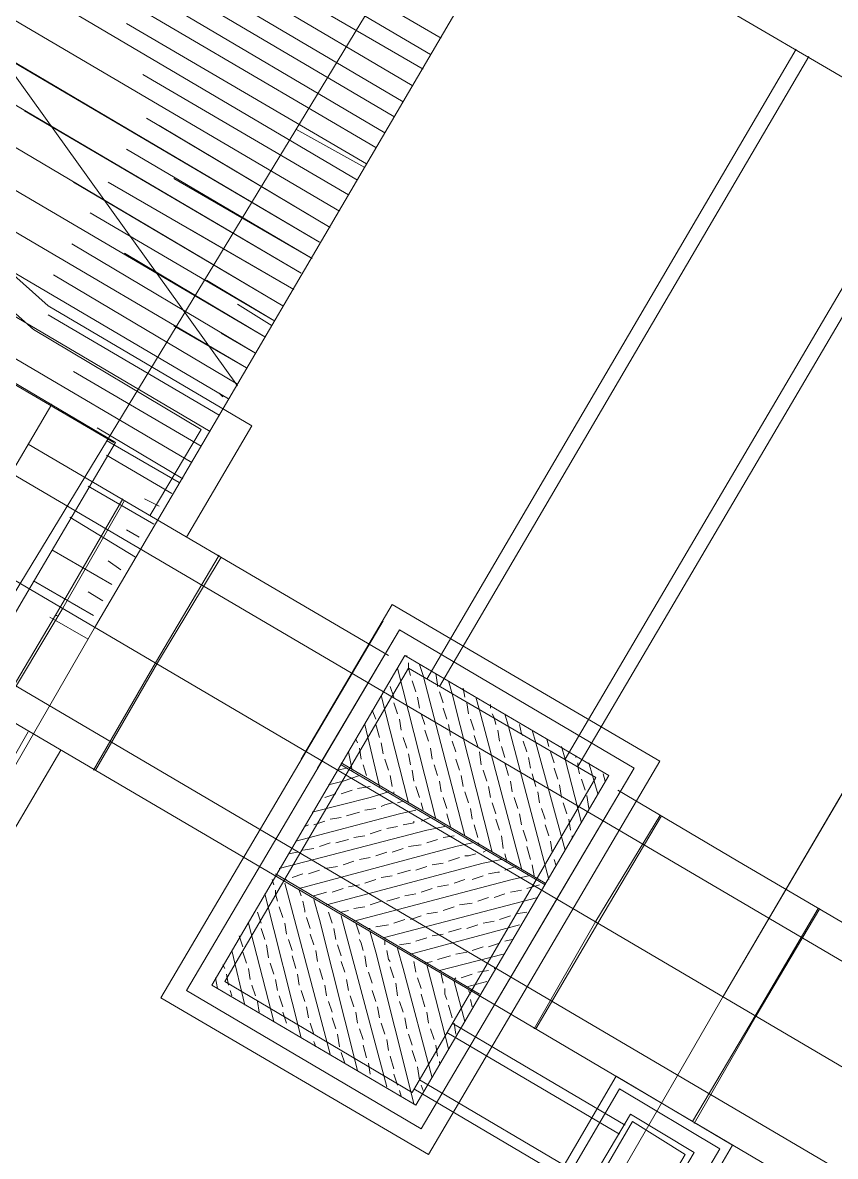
# Model space of a CAD drawing. Header units: metres. Extents: x 535260 to 535657, y 1837171 to 1837447.
# Drawn here: x 535432.7 to 535437.17, y 1837297.01 to 1837303.23 of the extents above; entities that cross this region are included whole.
import ezdxf

# ---------------------------------------------------------------- set-up
doc = ezdxf.new("R2010")
doc.units = ezdxf.units.M
doc.header["$MEASUREMENT"] = 0
doc.linetypes.add('DGN Style 2', pattern=[6.8512, 4.11072, -2.74048])
for name, color, linetype, lineweight in [('Level 2', 1, 'Continuous', 0), ('Level 31', 1, 'Continuous', 0), ('Level 32', 1, 'Continuous', 0), ('Level 33', 1, 'Continuous', 0), ('Level 37', 1, 'Continuous', 0), ('Level 38', 1, 'Continuous', 0), ('Level 39', 1, 'Continuous', 0), ('Level 42', 1, 'Continuous', 0), ('Level 43', 1, 'Continuous', 0), ('Level 44', 1, 'Continuous', 0), ('Level 8', 1, 'Continuous', 0), ('Level 9', 1, 'Continuous', 0)]:
    doc.layers.add(name, color=color, linetype=linetype, lineweight=lineweight)

msp = doc.modelspace()

# ---------------------------------------------------------------- linework, layer by layer
at = {"layer": 'Level 2', "color": 7, "linetype": 'Continuous', "lineweight": 0}
for p, q in [((535434.58, 1837302.44), (535434.2, 1837302.65)), ((535434.07, 1837301.57), (535433.88, 1837301.69)), ((535433.56, 1837300.71), (535433.16, 1837300.94)), ((535433.06, 1837299.85), (535432.85, 1837299.97))]:
    msp.add_line(p, q, dxfattribs=at)
at = {"layer": 'Level 2', "color": 7, "linetype": 'Continuous', "lineweight": 0, "flags": 128}
for points in [[(535536.33, 1837437), (535535.51, 1837436.17), (535525.53, 1837430.91), (535517.13, 1837424.2), (535511.18, 1837418.67), (535509.23, 1837416.98), (535496.4, 1837403.51), (535484.14, 1837386.7), (535473.26, 1837369.42), (535466.97, 1837358.63), (535460.67, 1837347.74), (535452.93, 1837334.89), (535443.18, 1837317.42), (535432.69, 1837300.16), (535422.34, 1837283.05), (535412.51, 1837264.95), (535404.87, 1837245.39), (535401.55, 1837235.05), (535400.7, 1837230.81), (535399.83, 1837226.6), (535397.53, 1837203.69), (535397.56, 1837182.94), (535397.77, 1837180.82)], [(535537.48, 1837437), (535535.6, 1837436.01), (535526.1, 1837430.07), (535517.54, 1837423.7), (535511.4, 1837418.43), (535509.52, 1837416.67), (535496.94, 1837403.07), (535484.62, 1837386.38), (535473.76, 1837369.12), (535467.41, 1837358.37), (535461.04, 1837347.52), (535453.45, 1837334.59), (535443.32, 1837317.34), (535433.1, 1837299.92), (535423.12, 1837282.62), (535413.68, 1837264.4), (535405.8, 1837245.07), (535402.72, 1837234.75), (535401.72, 1837230.58), (535400.86, 1837226.4), (535398.38, 1837203.66), (535398.54, 1837182.99), (535398.69, 1837180.82)]]:
    msp.add_lwpolyline(points, dxfattribs=at)
at = {"layer": 'Level 31', "color": 7, "linetype": 'Continuous', "lineweight": 0}
msp.add_line((535432.89, 1837299.98), (535432.88, 1837299.98), dxfattribs=at)
msp.add_line((535432.89, 1837299.98), (535432.88, 1837299.98), dxfattribs=at)
at = {"layer": 'Level 32', "color": 7, "linetype": 'Continuous', "lineweight": 0}
for p, q in [((535434.94, 1837303.06), (535431.85, 1837304.88)), ((535434.94, 1837303.06), (535431.85, 1837304.88)), ((535434.84, 1837302.89), (535431.75, 1837304.71)), ((535434.84, 1837302.89), (535431.75, 1837304.71)), ((535434.74, 1837302.72), (535431.65, 1837304.54)), ((535434.74, 1837302.72), (535431.65, 1837304.54)), ((535434.64, 1837302.55), (535431.69, 1837304.28)), ((535434.64, 1837302.55), (535431.69, 1837304.28)), ((535435, 1837303.15), (535433.55, 1837304)), ((535435, 1837303.15), (535433.55, 1837304)), ((535434.54, 1837302.37), (535431.98, 1837303.88)), ((535434.54, 1837302.37), (535431.98, 1837303.88)), ((535434.9, 1837302.98), (535433.45, 1837303.82)), ((535434.9, 1837302.98), (535433.45, 1837303.82)), ((535434.79, 1837302.8), (535433.35, 1837303.65)), ((535434.79, 1837302.8), (535433.35, 1837303.65)), ((535434.44, 1837302.2), (535432.21, 1837303.51)), ((535434.44, 1837302.2), (535432.21, 1837303.51)), ((535434.69, 1837302.63), (535433.25, 1837303.48)), ((535434.69, 1837302.63), (535433.25, 1837303.48)), ((535434.33, 1837302.03), (535432.1, 1837303.34)), ((535434.33, 1837302.03), (535432.1, 1837303.34)), ((535434.59, 1837302.46), (535433.27, 1837303.23)), ((535434.59, 1837302.46), (535433.27, 1837303.23)), ((535434.23, 1837301.86), (535432, 1837303.17)), ((535434.23, 1837301.86), (535432, 1837303.17)), ((535434.33, 1837302.03), (535432.43, 1837303.15)), ((535434.33, 1837302.03), (535432.43, 1837303.15)), ((535434.13, 1837301.68), (535431.9, 1837303)), ((535434.13, 1837301.68), (535431.9, 1837303)), ((535434.49, 1837302.29), (535433.36, 1837302.95)), ((535434.49, 1837302.29), (535433.36, 1837302.95)), ((535434.03, 1837301.51), (535431.8, 1837302.82)), ((535434.03, 1837301.51), (535431.8, 1837302.82)), ((535434.23, 1837301.86), (535432.71, 1837302.75)), ((535434.23, 1837301.86), (535432.71, 1837302.75)), ((535434.39, 1837302.11), (535433.38, 1837302.71)), ((535434.39, 1837302.11), (535433.38, 1837302.71)), ((535433.93, 1837301.34), (535431.7, 1837302.65)), ((535433.93, 1837301.34), (535431.7, 1837302.65)), ((535434.39, 1837302.11), (535433.45, 1837302.67)), ((535434.39, 1837302.11), (535433.45, 1837302.67)), ((535434.29, 1837301.94), (535433.27, 1837302.54)), ((535434.29, 1837301.94), (535433.27, 1837302.54)), ((535433.83, 1837301.17), (535431.6, 1837302.48)), ((535433.83, 1837301.17), (535431.6, 1837302.48)), ((535434.29, 1837301.94), (535433.53, 1837302.38)), ((535434.29, 1837301.94), (535433.53, 1837302.38)), ((535434.13, 1837301.68), (535432.98, 1837302.36)), ((535434.13, 1837301.68), (535432.98, 1837302.36)), ((535434.19, 1837301.77), (535433.17, 1837302.36)), ((535434.19, 1837301.77), (535433.17, 1837302.36)), ((535434.08, 1837301.6), (535433.07, 1837302.19)), ((535434.08, 1837301.6), (535433.07, 1837302.19)), ((535433.73, 1837300.99), (535431.88, 1837302.08)), ((535433.73, 1837300.99), (535431.88, 1837302.08)), ((535434.19, 1837301.77), (535433.62, 1837302.1)), ((535434.19, 1837301.77), (535433.62, 1837302.1)), ((535433.98, 1837301.42), (535432.97, 1837302.02)), ((535433.98, 1837301.42), (535432.97, 1837302.02)), ((535434.03, 1837301.51), (535433.26, 1837301.97)), ((535434.03, 1837301.51), (535433.26, 1837301.97)), ((535433.88, 1837301.25), (535432.87, 1837301.85)), ((535433.88, 1837301.25), (535432.87, 1837301.85)), ((535434.08, 1837301.6), (535433.71, 1837301.82)), ((535434.08, 1837301.6), (535433.71, 1837301.82)), ((535433.63, 1837300.82), (535432.25, 1837301.63)), ((535433.63, 1837300.82), (535432.25, 1837301.63)), ((535433.78, 1837301.08), (535432.84, 1837301.63)), ((535433.78, 1837301.08), (535432.84, 1837301.63)), ((535433.93, 1837301.34), (535433.53, 1837301.57)), ((535433.93, 1837301.34), (535433.53, 1837301.57)), ((535433.68, 1837300.91), (535432.98, 1837301.32)), ((535433.68, 1837300.91), (535432.98, 1837301.32)), ((535433.8, 1837301.18), (535433.78, 1837301.2)), ((535433.8, 1837301.18), (535433.78, 1837301.2)), ((535433.58, 1837300.73), (535433.11, 1837301.01)), ((535433.58, 1837300.73), (535433.11, 1837301.01)), ((535433.52, 1837300.65), (535433.16, 1837300.86)), ((535433.52, 1837300.65), (535433.16, 1837300.86)), ((535433.42, 1837300.48), (535433.06, 1837300.69)), ((535433.42, 1837300.48), (535433.06, 1837300.69)), ((535433.45, 1837300.58), (535433.37, 1837300.62)), ((535433.45, 1837300.58), (535433.37, 1837300.62)), ((535433.32, 1837300.3), (535432.96, 1837300.52)), ((535433.32, 1837300.3), (535432.96, 1837300.52)), ((535433.34, 1837300.41), (535433.27, 1837300.45)), ((535433.34, 1837300.41), (535433.27, 1837300.45)), ((535433.19, 1837300.15), (535432.86, 1837300.34)), ((535433.19, 1837300.15), (535432.86, 1837300.34)), ((535433.24, 1837300.23), (535433.17, 1837300.28)), ((535433.24, 1837300.23), (535433.17, 1837300.28)), ((535433.09, 1837299.98), (535432.76, 1837300.17)), ((535433.09, 1837299.98), (535432.76, 1837300.17)), ((535433.14, 1837300.06), (535433.06, 1837300.11)), ((535433.14, 1837300.06), (535433.06, 1837300.11))]:
    msp.add_line(p, q, dxfattribs=at)
at = {"layer": 'Level 33', "color": 7, "linetype": 'Continuous', "lineweight": 0}
msp.add_line((535433.98, 1837301.42), (535433.79, 1837301.53), dxfattribs=at)
msp.add_line((535433.98, 1837301.42), (535433.79, 1837301.53), dxfattribs=at)
msp.add_point((535433.88, 1837301.25), dxfattribs=at)
msp.add_point((535433.88, 1837301.25), dxfattribs=at)
at = {"layer": 'Level 37', "color": 7, "linetype": 'Continuous', "lineweight": 0}
msp.add_line((535442.07, 1837300.08), (535435.15, 1837304.14), dxfattribs=at)
msp.add_line((535442.07, 1837300.08), (535435.15, 1837304.14), dxfattribs=at)
at = {"layer": 'Level 38', "color": 7, "linetype": 'Continuous', "lineweight": 0}
for p, q in [((535433.1, 1837299.92), (535435.47, 1837303.96)), ((535433.1, 1837299.92), (535435.47, 1837303.96)), ((535449.78, 1837290.11), (535426.55, 1837303.76)), ((535449.78, 1837290.11), (535426.55, 1837303.76)), ((535436.55, 1837297.89), (535438.92, 1837301.93)), ((535436.55, 1837297.89), (535438.92, 1837301.93))]:
    msp.add_line(p, q, dxfattribs=at)
at = {"layer": 'Level 39', "color": 7, "linetype": 'Continuous', "lineweight": 0}
for p, q in [((535434.81, 1837299.76), (535434.81, 1837299.75)), ((535434.81, 1837299.76), (535434.81, 1837299.75)), ((535434.82, 1837299.72), (535434.82, 1837299.69)), ((535434.82, 1837299.72), (535434.82, 1837299.69)), ((535434.88, 1837299.71), (535434.9, 1837299.65)), ((535434.88, 1837299.71), (535434.9, 1837299.65)), ((535434.76, 1837299.69), (535434.97, 1837298.86)), ((535434.76, 1837299.69), (535434.97, 1837298.86)), ((535434.82, 1837299.69), (535434.83, 1837299.65)), ((535434.82, 1837299.69), (535434.83, 1837299.65)), ((535434.9, 1837299.65), (535435.13, 1837298.77)), ((535434.9, 1837299.65), (535435.13, 1837298.77)), ((535434.97, 1837299.66), (535434.98, 1837299.6)), ((535434.97, 1837299.66), (535434.98, 1837299.6)), ((535434.72, 1837299.59), (535434.74, 1837299.53)), ((535434.72, 1837299.59), (535434.74, 1837299.53)), ((535434.84, 1837299.62), (535434.86, 1837299.56)), ((535434.84, 1837299.62), (535434.86, 1837299.56)), ((535434.98, 1837299.6), (535434.98, 1837299.59)), ((535434.98, 1837299.6), (535434.98, 1837299.59)), ((535435.04, 1837299.62), (535435.06, 1837299.55)), ((535435.04, 1837299.62), (535435.06, 1837299.55)), ((535435.12, 1837299.58), (535435.13, 1837299.53)), ((535435.12, 1837299.58), (535435.13, 1837299.53)), ((535434.67, 1837299.54), (535434.82, 1837298.95)), ((535434.67, 1837299.54), (535434.82, 1837298.95)), ((535434.87, 1837299.53), (535434.88, 1837299.47)), ((535434.87, 1837299.53), (535434.88, 1837299.47)), ((535434.99, 1837299.56), (535435.01, 1837299.5)), ((535434.99, 1837299.56), (535435.01, 1837299.5)), ((535435.06, 1837299.55), (535435.28, 1837298.68)), ((535435.06, 1837299.55), (535435.28, 1837298.68)), ((535435.19, 1837299.53), (535435.21, 1837299.46)), ((535435.19, 1837299.53), (535435.21, 1837299.46)), ((535434.62, 1837299.46), (535434.64, 1837299.41)), ((535434.62, 1837299.46), (535434.64, 1837299.41)), ((535434.74, 1837299.5), (535434.76, 1837299.44)), ((535434.74, 1837299.5), (535434.76, 1837299.44)), ((535435.01, 1837299.47), (535435.03, 1837299.41)), ((535435.01, 1837299.47), (535435.03, 1837299.41)), ((535435.14, 1837299.5), (535435.15, 1837299.44)), ((535435.14, 1837299.5), (535435.15, 1837299.44)), ((535435.21, 1837299.46), (535435.44, 1837298.59)), ((535435.21, 1837299.46), (535435.44, 1837298.59)), ((535435.27, 1837299.49), (535435.27, 1837299.47)), ((535435.27, 1837299.49), (535435.27, 1837299.47)), ((535434.77, 1837299.41), (535434.78, 1837299.35)), ((535434.77, 1837299.41), (535434.78, 1837299.35)), ((535434.89, 1837299.44), (535434.91, 1837299.38)), ((535434.89, 1837299.44), (535434.91, 1837299.38)), ((535435.16, 1837299.41), (535435.18, 1837299.35)), ((535435.16, 1837299.41), (535435.18, 1837299.35)), ((535435.28, 1837299.44), (535435.29, 1837299.42)), ((535435.28, 1837299.44), (535435.29, 1837299.42)), ((535435.29, 1837299.42), (535435.3, 1837299.38)), ((535435.29, 1837299.42), (535435.3, 1837299.38)), ((535435.35, 1837299.44), (535435.37, 1837299.37)), ((535435.35, 1837299.44), (535435.37, 1837299.37)), ((535434.58, 1837299.38), (535434.66, 1837299.04)), ((535434.58, 1837299.38), (535434.66, 1837299.04)), ((535434.64, 1837299.38), (535434.66, 1837299.31)), ((535434.64, 1837299.38), (535434.66, 1837299.31)), ((535434.91, 1837299.35), (535434.93, 1837299.29)), ((535434.91, 1837299.35), (535434.93, 1837299.29)), ((535435.04, 1837299.38), (535435.05, 1837299.32)), ((535435.04, 1837299.38), (535435.05, 1837299.32)), ((535435.31, 1837299.35), (535435.32, 1837299.29)), ((535435.31, 1837299.35), (535435.32, 1837299.29)), ((535435.37, 1837299.37), (535435.59, 1837298.53)), ((535435.37, 1837299.37), (535435.59, 1837298.53)), ((535435.43, 1837299.38), (535435.44, 1837299.33)), ((535435.43, 1837299.38), (535435.44, 1837299.33)), ((535435.44, 1837299.33), (535435.45, 1837299.32)), ((535435.44, 1837299.33), (535435.45, 1837299.32)), ((535435.5, 1837299.35), (535435.52, 1837299.28)), ((535435.5, 1837299.35), (535435.52, 1837299.28)), ((535434.53, 1837299.3), (535434.54, 1837299.28)), ((535434.53, 1837299.3), (535434.54, 1837299.28)), ((535434.67, 1837299.28), (535434.68, 1837299.22)), ((535434.67, 1837299.28), (535434.68, 1837299.22)), ((535434.79, 1837299.31), (535434.81, 1837299.25)), ((535434.79, 1837299.31), (535434.81, 1837299.25)), ((535435.06, 1837299.29), (535435.08, 1837299.23)), ((535435.06, 1837299.29), (535435.08, 1837299.23)), ((535435.18, 1837299.32), (535435.2, 1837299.26)), ((535435.18, 1837299.32), (535435.2, 1837299.26)), ((535435.45, 1837299.29), (535435.47, 1837299.23)), ((535435.45, 1837299.29), (535435.47, 1837299.23)), ((535435.52, 1837299.28), (535435.68, 1837298.69)), ((535435.52, 1837299.28), (535435.68, 1837298.69)), ((535435.58, 1837299.3), (535435.59, 1837299.26)), ((535435.58, 1837299.3), (535435.59, 1837299.26)), ((535434.49, 1837299.23), (535434.51, 1837299.13)), ((535434.49, 1837299.23), (535434.51, 1837299.13)), ((535434.55, 1837299.25), (535434.56, 1837299.19)), ((535434.55, 1837299.25), (535434.56, 1837299.19)), ((535434.82, 1837299.22), (535434.83, 1837299.16)), ((535434.82, 1837299.22), (535434.83, 1837299.16)), ((535434.94, 1837299.25), (535434.95, 1837299.19)), ((535434.94, 1837299.25), (535434.95, 1837299.19)), ((535435.21, 1837299.23), (535435.22, 1837299.16)), ((535435.21, 1837299.23), (535435.22, 1837299.16)), ((535435.33, 1837299.26), (535435.35, 1837299.2)), ((535435.33, 1837299.26), (535435.35, 1837299.2)), ((535435.6, 1837299.23), (535435.62, 1837299.17)), ((535435.6, 1837299.23), (535435.62, 1837299.17)), ((535435.66, 1837299.26), (535435.68, 1837299.19)), ((535435.66, 1837299.26), (535435.68, 1837299.19)), ((535435.74, 1837299.21), (535435.74, 1837299.2)), ((535435.74, 1837299.21), (535435.74, 1837299.2)), ((535434.48, 1837299.14), (535434.43, 1837299.13)), ((535434.48, 1837299.14), (535434.43, 1837299.13)), ((535434.57, 1837299.16), (535434.59, 1837299.1)), ((535434.57, 1837299.16), (535434.59, 1837299.1)), ((535434.69, 1837299.19), (535434.71, 1837299.13)), ((535434.69, 1837299.19), (535434.71, 1837299.13)), ((535434.96, 1837299.16), (535434.98, 1837299.1)), ((535434.96, 1837299.16), (535434.98, 1837299.1)), ((535435.08, 1837299.19), (535435.1, 1837299.13)), ((535435.08, 1837299.19), (535435.1, 1837299.13)), ((535435.35, 1837299.17), (535435.37, 1837299.1)), ((535435.35, 1837299.17), (535435.37, 1837299.1)), ((535435.48, 1837299.2), (535435.49, 1837299.14)), ((535435.48, 1837299.2), (535435.49, 1837299.14)), ((535435.62, 1837299.14), (535435.64, 1837299.08)), ((535435.62, 1837299.14), (535435.64, 1837299.08)), ((535435.68, 1837299.19), (535435.77, 1837298.84)), ((535435.68, 1837299.19), (535435.77, 1837298.84)), ((535435.75, 1837299.17), (535435.75, 1837299.15)), ((535435.75, 1837299.17), (535435.75, 1837299.15)), ((535435.75, 1837299.15), (535435.76, 1837299.11)), ((535435.75, 1837299.15), (535435.76, 1837299.11)), ((535435.81, 1837299.17), (535435.83, 1837299.1)), ((535435.81, 1837299.17), (535435.83, 1837299.1)), ((535434.55, 1837299.1), (535434.46, 1837299.07)), ((535434.55, 1837299.1), (535434.46, 1837299.07)), ((535434.72, 1837299.1), (535434.73, 1837299.04)), ((535434.72, 1837299.1), (535434.73, 1837299.04)), ((535434.84, 1837299.13), (535434.85, 1837299.07)), ((535434.84, 1837299.13), (535434.85, 1837299.07)), ((535435.11, 1837299.1), (535435.12, 1837299.04)), ((535435.11, 1837299.1), (535435.12, 1837299.04)), ((535435.23, 1837299.13), (535435.25, 1837299.07)), ((535435.23, 1837299.13), (535435.25, 1837299.07)), ((535435.5, 1837299.11), (535435.52, 1837299.04)), ((535435.5, 1837299.11), (535435.52, 1837299.04)), ((535435.77, 1837299.08), (535435.79, 1837299.02)), ((535435.77, 1837299.08), (535435.79, 1837299.02)), ((535435.83, 1837299.1), (535435.86, 1837299)), ((535435.83, 1837299.1), (535435.86, 1837299)), ((535435.89, 1837299.11), (535435.9, 1837299.07)), ((535435.89, 1837299.11), (535435.9, 1837299.07)), ((535434.46, 1837299.07), (535434.38, 1837299.05)), ((535434.46, 1837299.07), (535434.38, 1837299.05)), ((535434.51, 1837299.02), (535434.45, 1837299)), ((535434.51, 1837299.02), (535434.45, 1837299)), ((535434.61, 1837299.04), (535434.54, 1837299.03)), ((535434.61, 1837299.04), (535434.54, 1837299.03)), ((535434.86, 1837299.04), (535434.88, 1837298.98)), ((535434.86, 1837299.04), (535434.88, 1837298.98)), ((535434.99, 1837299.07), (535435, 1837299.01)), ((535434.99, 1837299.07), (535435, 1837299.01)), ((535435.26, 1837299.04), (535435.27, 1837298.98)), ((535435.26, 1837299.04), (535435.27, 1837298.98)), ((535435.38, 1837299.07), (535435.39, 1837299.01)), ((535435.38, 1837299.07), (535435.39, 1837299.01)), ((535435.65, 1837299.05), (535435.66, 1837298.98)), ((535435.65, 1837299.05), (535435.66, 1837298.98)), ((535434.61, 1837298.98), (535434.29, 1837298.9)), ((535434.61, 1837298.98), (535434.29, 1837298.9)), ((535434.42, 1837299), (535434.36, 1837298.98)), ((535434.42, 1837299), (535434.36, 1837298.98)), ((535434.71, 1837299.01), (535434.61, 1837298.98)), ((535434.71, 1837299.01), (535434.61, 1837298.98)), ((535434.74, 1837299.01), (535434.74, 1837299)), ((535434.74, 1837299.01), (535434.74, 1837299)), ((535434.79, 1837298.96), (535434.76, 1837298.95)), ((535434.79, 1837298.96), (535434.76, 1837298.95)), ((535435.01, 1837298.98), (535435.03, 1837298.92)), ((535435.01, 1837298.98), (535435.03, 1837298.92)), ((535435.13, 1837299.01), (535435.15, 1837298.95)), ((535435.13, 1837299.01), (535435.15, 1837298.95)), ((535435.4, 1837298.98), (535435.42, 1837298.92)), ((535435.4, 1837298.98), (535435.42, 1837298.92)), ((535435.53, 1837299.01), (535435.54, 1837298.95)), ((535435.53, 1837299.01), (535435.54, 1837298.95)), ((535435.8, 1837298.99), (535435.81, 1837298.92)), ((535435.8, 1837298.99), (535435.81, 1837298.92)), ((535434.77, 1837298.89), (535434.2, 1837298.74)), ((535434.77, 1837298.89), (535434.2, 1837298.74)), ((535434.55, 1837298.9), (535434.48, 1837298.88)), ((535434.55, 1837298.9), (535434.48, 1837298.88)), ((535434.64, 1837298.92), (535434.58, 1837298.91)), ((535434.64, 1837298.92), (535434.58, 1837298.91)), ((535434.69, 1837298.94), (535434.67, 1837298.93)), ((535434.69, 1837298.94), (535434.67, 1837298.93)), ((535434.73, 1837298.95), (535434.69, 1837298.94)), ((535434.73, 1837298.95), (535434.69, 1837298.94)), ((535434.86, 1837298.91), (535434.77, 1837298.89)), ((535434.86, 1837298.91), (535434.77, 1837298.89)), ((535434.89, 1837298.95), (535434.9, 1837298.91)), ((535434.89, 1837298.95), (535434.9, 1837298.91)), ((535435.03, 1837298.89), (535435.05, 1837298.82)), ((535435.03, 1837298.89), (535435.05, 1837298.82)), ((535435.16, 1837298.92), (535435.17, 1837298.86)), ((535435.16, 1837298.92), (535435.17, 1837298.86)), ((535435.28, 1837298.95), (535435.3, 1837298.89)), ((535435.28, 1837298.95), (535435.3, 1837298.89)), ((535435.43, 1837298.89), (535435.44, 1837298.83)), ((535435.43, 1837298.89), (535435.44, 1837298.83)), ((535435.55, 1837298.92), (535435.57, 1837298.86)), ((535435.55, 1837298.92), (535435.57, 1837298.86)), ((535435.67, 1837298.95), (535435.69, 1837298.89)), ((535435.67, 1837298.95), (535435.69, 1837298.89)), ((535434.27, 1837298.83), (535434.25, 1837298.82)), ((535434.27, 1837298.83), (535434.25, 1837298.82)), ((535434.36, 1837298.85), (535434.3, 1837298.83)), ((535434.36, 1837298.85), (535434.3, 1837298.83)), ((535434.45, 1837298.87), (535434.39, 1837298.86)), ((535434.45, 1837298.87), (535434.39, 1837298.86)), ((535434.85, 1837298.84), (535434.79, 1837298.83)), ((535434.85, 1837298.84), (535434.79, 1837298.83)), ((535434.85, 1837298.85), (535434.85, 1837298.84)), ((535434.85, 1837298.85), (535434.85, 1837298.84)), ((535434.94, 1837298.87), (535434.89, 1837298.85)), ((535434.94, 1837298.87), (535434.89, 1837298.85)), ((535435.18, 1837298.83), (535435.2, 1837298.76)), ((535435.18, 1837298.83), (535435.2, 1837298.76)), ((535435.3, 1837298.86), (535435.32, 1837298.8)), ((535435.3, 1837298.86), (535435.32, 1837298.8)), ((535435.57, 1837298.83), (535435.59, 1837298.77)), ((535435.57, 1837298.83), (535435.59, 1837298.77)), ((535435.7, 1837298.86), (535435.71, 1837298.8)), ((535435.7, 1837298.86), (535435.71, 1837298.8)), ((535434.92, 1837298.8), (535434.11, 1837298.59)), ((535434.92, 1837298.8), (535434.11, 1837298.59)), ((535434.58, 1837298.77), (535434.52, 1837298.76)), ((535434.58, 1837298.77), (535434.52, 1837298.76)), ((535434.67, 1837298.8), (535434.61, 1837298.78)), ((535434.67, 1837298.8), (535434.61, 1837298.78)), ((535434.76, 1837298.82), (535434.7, 1837298.81)), ((535434.76, 1837298.82), (535434.7, 1837298.81)), ((535435.02, 1837298.82), (535434.92, 1837298.8)), ((535435.02, 1837298.82), (535434.92, 1837298.8)), ((535435.07, 1837298.77), (535435.01, 1837298.76)), ((535435.07, 1837298.77), (535435.01, 1837298.76)), ((535435.33, 1837298.77), (535435.34, 1837298.7)), ((535435.33, 1837298.77), (535435.34, 1837298.7)), ((535435.45, 1837298.8), (535435.47, 1837298.74)), ((535435.45, 1837298.8), (535435.47, 1837298.74)), ((535435.72, 1837298.77), (535435.72, 1837298.76)), ((535435.72, 1837298.77), (535435.72, 1837298.76)), ((535435.08, 1837298.71), (535434.22, 1837298.48)), ((535435.08, 1837298.71), (535434.22, 1837298.48)), ((535434.39, 1837298.73), (535434.33, 1837298.71)), ((535434.39, 1837298.73), (535434.33, 1837298.71)), ((535434.49, 1837298.75), (535434.42, 1837298.73)), ((535434.49, 1837298.75), (535434.42, 1837298.73)), ((535434.89, 1837298.72), (535434.82, 1837298.71)), ((535434.89, 1837298.72), (535434.82, 1837298.71)), ((535434.98, 1837298.75), (535434.92, 1837298.73)), ((535434.98, 1837298.75), (535434.92, 1837298.73)), ((535435.17, 1837298.73), (535435.08, 1837298.71)), ((535435.17, 1837298.73), (535435.08, 1837298.71)), ((535435.2, 1837298.73), (535435.21, 1837298.72)), ((535435.2, 1837298.73), (535435.21, 1837298.72)), ((535435.47, 1837298.71), (535435.49, 1837298.64)), ((535435.47, 1837298.71), (535435.49, 1837298.64)), ((535435.6, 1837298.74), (535435.61, 1837298.68)), ((535435.6, 1837298.74), (535435.61, 1837298.68)), ((535434.21, 1837298.68), (535434.16, 1837298.67)), ((535434.21, 1837298.68), (535434.16, 1837298.67)), ((535434.3, 1837298.7), (535434.24, 1837298.69)), ((535434.3, 1837298.7), (535434.24, 1837298.69)), ((535434.61, 1837298.65), (535434.55, 1837298.64)), ((535434.61, 1837298.65), (535434.55, 1837298.64)), ((535434.7, 1837298.68), (535434.64, 1837298.66)), ((535434.7, 1837298.68), (535434.64, 1837298.66)), ((535434.79, 1837298.7), (535434.73, 1837298.68)), ((535434.79, 1837298.7), (535434.73, 1837298.68)), ((535435.1, 1837298.65), (535435.04, 1837298.63)), ((535435.1, 1837298.65), (535435.04, 1837298.63)), ((535435.15, 1837298.66), (535435.13, 1837298.66)), ((535435.15, 1837298.66), (535435.13, 1837298.66)), ((535435.19, 1837298.67), (535435.15, 1837298.66)), ((535435.19, 1837298.67), (535435.15, 1837298.66)), ((535435.25, 1837298.69), (535435.23, 1837298.68)), ((535435.25, 1837298.69), (535435.23, 1837298.68)), ((535435.33, 1837298.64), (535435.23, 1837298.62)), ((535435.33, 1837298.64), (535435.23, 1837298.62)), ((535435.35, 1837298.67), (535435.36, 1837298.63)), ((535435.35, 1837298.67), (535435.36, 1837298.63)), ((535435.62, 1837298.64), (535435.63, 1837298.61)), ((535435.62, 1837298.64), (535435.63, 1837298.61)), ((535434.33, 1837298.58), (535434.27, 1837298.56)), ((535434.33, 1837298.58), (535434.27, 1837298.56)), ((535434.43, 1837298.6), (535434.36, 1837298.59)), ((535434.43, 1837298.6), (535434.36, 1837298.59)), ((535435.23, 1837298.62), (535434.37, 1837298.39)), ((535435.23, 1837298.62), (535434.37, 1837298.39)), ((535434.52, 1837298.63), (535434.46, 1837298.61)), ((535434.52, 1837298.63), (535434.46, 1837298.61)), ((535434.83, 1837298.58), (535434.76, 1837298.56)), ((535434.83, 1837298.58), (535434.76, 1837298.56)), ((535434.92, 1837298.6), (535434.86, 1837298.58)), ((535434.92, 1837298.6), (535434.86, 1837298.58)), ((535435.01, 1837298.62), (535434.95, 1837298.61)), ((535435.01, 1837298.62), (535434.95, 1837298.61)), ((535435.41, 1837298.6), (535435.35, 1837298.58)), ((535435.41, 1837298.6), (535435.35, 1837298.58)), ((535435.5, 1837298.61), (535435.51, 1837298.55)), ((535435.5, 1837298.61), (535435.51, 1837298.55)), ((535434.07, 1837298.53), (535434.08, 1837298.5)), ((535434.07, 1837298.53), (535434.08, 1837298.5)), ((535434.15, 1837298.53), (535434.14, 1837298.53)), ((535434.15, 1837298.53), (535434.14, 1837298.53)), ((535434.24, 1837298.56), (535434.18, 1837298.54)), ((535434.24, 1837298.56), (535434.18, 1837298.54)), ((535435.39, 1837298.53), (535434.52, 1837298.3)), ((535435.39, 1837298.53), (535434.52, 1837298.3)), ((535434.64, 1837298.53), (535434.58, 1837298.51)), ((535434.64, 1837298.53), (535434.58, 1837298.51)), ((535434.73, 1837298.55), (535434.67, 1837298.54)), ((535434.73, 1837298.55), (535434.67, 1837298.54)), ((535435.13, 1837298.53), (535435.07, 1837298.51)), ((535435.13, 1837298.53), (535435.07, 1837298.51)), ((535435.23, 1837298.55), (535435.17, 1837298.53)), ((535435.23, 1837298.55), (535435.17, 1837298.53)), ((535435.31, 1837298.57), (535435.26, 1837298.56)), ((535435.31, 1837298.57), (535435.26, 1837298.56)), ((535435.32, 1837298.57), (535435.31, 1837298.57)), ((535435.32, 1837298.57), (535435.31, 1837298.57)), ((535435.48, 1837298.55), (535435.39, 1837298.53)), ((535435.48, 1837298.55), (535435.39, 1837298.53)), ((535434.09, 1837298.47), (535434.09, 1837298.45)), ((535434.09, 1837298.47), (535434.09, 1837298.45)), ((535434.14, 1837298.51), (535434.17, 1837298.4)), ((535434.14, 1837298.51), (535434.17, 1837298.4)), ((535434.22, 1837298.47), (535434.23, 1837298.44)), ((535434.22, 1837298.47), (535434.23, 1837298.44)), ((535434.37, 1837298.46), (535434.3, 1837298.44)), ((535434.37, 1837298.46), (535434.3, 1837298.44)), ((535434.46, 1837298.48), (535434.4, 1837298.46)), ((535434.46, 1837298.48), (535434.4, 1837298.46)), ((535434.55, 1837298.5), (535434.49, 1837298.49)), ((535434.55, 1837298.5), (535434.49, 1837298.49)), ((535434.95, 1837298.48), (535434.89, 1837298.46)), ((535434.95, 1837298.48), (535434.89, 1837298.46)), ((535435.04, 1837298.5), (535434.98, 1837298.49)), ((535435.04, 1837298.5), (535434.98, 1837298.49)), ((535435.44, 1837298.47), (535435.38, 1837298.46)), ((535435.44, 1837298.47), (535435.38, 1837298.46)), ((535435.54, 1837298.5), (535435.47, 1837298.48)), ((535435.54, 1837298.5), (535435.47, 1837298.48)), ((535434.03, 1837298.45), (535434.23, 1837297.66)), ((535434.03, 1837298.45), (535434.23, 1837297.66)), ((535434.09, 1837298.45), (535434.1, 1837298.41)), ((535434.09, 1837298.45), (535434.1, 1837298.41)), ((535434.17, 1837298.4), (535434.39, 1837297.57)), ((535434.17, 1837298.4), (535434.39, 1837297.57)), ((535434.24, 1837298.41), (535434.25, 1837298.36)), ((535434.24, 1837298.41), (535434.25, 1837298.36)), ((535434.3, 1837298.42), (535434.33, 1837298.31)), ((535434.3, 1837298.42), (535434.33, 1837298.31)), ((535434.67, 1837298.41), (535434.61, 1837298.39)), ((535434.67, 1837298.41), (535434.61, 1837298.39)), ((535435.53, 1837298.43), (535434.68, 1837298.21)), ((535435.53, 1837298.43), (535434.68, 1837298.21)), ((535434.77, 1837298.43), (535434.7, 1837298.41)), ((535434.77, 1837298.43), (535434.7, 1837298.41)), ((535434.86, 1837298.45), (535434.8, 1837298.44)), ((535434.86, 1837298.45), (535434.8, 1837298.44)), ((535435.17, 1837298.4), (535435.1, 1837298.39)), ((535435.17, 1837298.4), (535435.1, 1837298.39)), ((535435.26, 1837298.43), (535435.2, 1837298.41)), ((535435.26, 1837298.43), (535435.2, 1837298.41)), ((535435.35, 1837298.45), (535435.29, 1837298.43)), ((535435.35, 1837298.45), (535435.29, 1837298.43)), ((535433.99, 1837298.35), (535434.01, 1837298.29)), ((535433.99, 1837298.35), (535434.01, 1837298.29)), ((535434.11, 1837298.38), (535434.13, 1837298.32)), ((535434.11, 1837298.38), (535434.13, 1837298.32)), ((535434.25, 1837298.36), (535434.25, 1837298.35)), ((535434.25, 1837298.36), (535434.25, 1837298.35)), ((535434.38, 1837298.35), (535434.4, 1837298.29)), ((535434.38, 1837298.35), (535434.4, 1837298.29)), ((535434.49, 1837298.36), (535434.45, 1837298.35)), ((535434.49, 1837298.36), (535434.45, 1837298.35)), ((535434.45, 1837298.33), (535434.48, 1837298.22)), ((535434.45, 1837298.33), (535434.48, 1837298.22)), ((535434.58, 1837298.38), (535434.52, 1837298.37)), ((535434.58, 1837298.38), (535434.52, 1837298.37)), ((535434.89, 1837298.33), (535434.83, 1837298.31)), ((535434.89, 1837298.33), (535434.83, 1837298.31)), ((535434.98, 1837298.35), (535434.92, 1837298.34)), ((535434.98, 1837298.35), (535434.92, 1837298.34)), ((535435.07, 1837298.38), (535435.01, 1837298.36)), ((535435.07, 1837298.38), (535435.01, 1837298.36)), ((535435.38, 1837298.33), (535435.32, 1837298.31)), ((535435.38, 1837298.33), (535435.32, 1837298.31)), ((535435.47, 1837298.35), (535435.41, 1837298.34)), ((535435.47, 1837298.35), (535435.41, 1837298.34)), ((535433.94, 1837298.29), (535434.08, 1837297.75)), ((535433.94, 1837298.29), (535434.08, 1837297.75)), ((535434.14, 1837298.29), (535434.15, 1837298.23)), ((535434.14, 1837298.29), (535434.15, 1837298.23)), ((535434.26, 1837298.32), (535434.28, 1837298.26)), ((535434.26, 1837298.32), (535434.28, 1837298.26)), ((535434.33, 1837298.31), (535434.54, 1837297.48)), ((535434.33, 1837298.31), (535434.54, 1837297.48)), ((535434.53, 1837298.29), (535434.55, 1837298.23)), ((535434.53, 1837298.29), (535434.55, 1837298.23)), ((535434.71, 1837298.28), (535434.64, 1837298.27)), ((535434.71, 1837298.28), (535434.64, 1837298.27)), ((535434.8, 1837298.31), (535434.74, 1837298.29)), ((535434.8, 1837298.31), (535434.74, 1837298.29)), ((535435.43, 1837298.28), (535434.83, 1837298.12)), ((535435.43, 1837298.28), (535434.83, 1837298.12)), ((535435.2, 1837298.28), (535435.14, 1837298.26)), ((535435.2, 1837298.28), (535435.14, 1837298.26)), ((535435.29, 1837298.3), (535435.23, 1837298.29)), ((535435.29, 1837298.3), (535435.23, 1837298.29)), ((535433.89, 1837298.22), (535433.91, 1837298.16)), ((535433.89, 1837298.22), (535433.91, 1837298.16)), ((535434.01, 1837298.26), (535434.03, 1837298.2)), ((535434.01, 1837298.26), (535434.03, 1837298.2)), ((535434.28, 1837298.23), (535434.3, 1837298.17)), ((535434.28, 1837298.23), (535434.3, 1837298.17)), ((535434.41, 1837298.26), (535434.42, 1837298.2)), ((535434.41, 1837298.26), (535434.42, 1837298.2)), ((535434.48, 1837298.22), (535434.7, 1837297.39)), ((535434.48, 1837298.22), (535434.7, 1837297.39)), ((535434.61, 1837298.26), (535434.6, 1837298.26)), ((535434.61, 1837298.26), (535434.6, 1837298.26)), ((535434.61, 1837298.24), (535434.64, 1837298.13)), ((535434.61, 1837298.24), (535434.64, 1837298.13)), ((535434.92, 1837298.21), (535434.86, 1837298.19)), ((535434.92, 1837298.21), (535434.86, 1837298.19)), ((535435.01, 1837298.23), (535434.95, 1837298.22)), ((535435.01, 1837298.23), (535434.95, 1837298.22)), ((535435.11, 1837298.26), (535435.04, 1837298.24)), ((535435.11, 1837298.26), (535435.04, 1837298.24)), ((535434.04, 1837298.17), (535434.05, 1837298.1)), ((535434.04, 1837298.17), (535434.05, 1837298.1)), ((535434.16, 1837298.2), (535434.18, 1837298.14)), ((535434.16, 1837298.2), (535434.18, 1837298.14)), ((535434.43, 1837298.17), (535434.45, 1837298.11)), ((535434.43, 1837298.17), (535434.45, 1837298.11)), ((535434.55, 1837298.2), (535434.56, 1837298.18)), ((535434.55, 1837298.2), (535434.56, 1837298.18)), ((535434.56, 1837298.18), (535434.57, 1837298.14)), ((535434.56, 1837298.18), (535434.57, 1837298.14)), ((535434.69, 1837298.2), (535434.69, 1837298.17)), ((535434.69, 1837298.2), (535434.69, 1837298.17)), ((535434.76, 1837298.15), (535434.79, 1837298.04)), ((535434.76, 1837298.15), (535434.79, 1837298.04)), ((535434.83, 1837298.18), (535434.77, 1837298.17)), ((535434.83, 1837298.18), (535434.77, 1837298.17)), ((535435.23, 1837298.16), (535435.17, 1837298.14)), ((535435.23, 1837298.16), (535435.17, 1837298.14)), ((535435.32, 1837298.18), (535435.26, 1837298.16)), ((535435.32, 1837298.18), (535435.26, 1837298.16)), ((535435.39, 1837298.2), (535435.35, 1837298.19)), ((535435.39, 1837298.2), (535435.35, 1837298.19)), ((535433.85, 1837298.14), (535433.92, 1837297.84)), ((535433.85, 1837298.14), (535433.92, 1837297.84)), ((535433.91, 1837298.13), (535433.93, 1837298.07)), ((535433.91, 1837298.13), (535433.93, 1837298.07)), ((535434.18, 1837298.11), (535434.2, 1837298.04)), ((535434.18, 1837298.11), (535434.2, 1837298.04)), ((535434.31, 1837298.14), (535434.32, 1837298.08)), ((535434.31, 1837298.14), (535434.32, 1837298.08)), ((535434.45, 1837298.08), (535434.47, 1837298.02)), ((535434.45, 1837298.08), (535434.47, 1837298.02)), ((535434.58, 1837298.11), (535434.59, 1837298.05)), ((535434.58, 1837298.11), (535434.59, 1837298.05)), ((535434.64, 1837298.13), (535434.85, 1837297.3)), ((535434.64, 1837298.13), (535434.85, 1837297.3)), ((535434.7, 1837298.14), (535434.71, 1837298.09)), ((535434.7, 1837298.14), (535434.71, 1837298.09)), ((535434.71, 1837298.09), (535434.72, 1837298.08)), ((535434.71, 1837298.09), (535434.72, 1837298.08)), ((535434.85, 1837298.08), (535434.86, 1837298.02)), ((535434.85, 1837298.08), (535434.86, 1837298.02)), ((535434.95, 1837298.08), (535434.91, 1837298.07)), ((535434.95, 1837298.08), (535434.91, 1837298.07)), ((535435.05, 1837298.11), (535434.98, 1837298.09)), ((535435.05, 1837298.11), (535434.98, 1837298.09)), ((535435.34, 1837298.12), (535434.99, 1837298.03)), ((535435.34, 1837298.12), (535434.99, 1837298.03)), ((535435.14, 1837298.13), (535435.08, 1837298.12)), ((535435.14, 1837298.13), (535435.08, 1837298.12)), ((535433.8, 1837298.06), (535433.81, 1837298.04)), ((535433.8, 1837298.06), (535433.81, 1837298.04)), ((535433.94, 1837298.04), (535433.95, 1837297.98)), ((535433.94, 1837298.04), (535433.95, 1837297.98)), ((535434.06, 1837298.07), (535434.08, 1837298.01)), ((535434.06, 1837298.07), (535434.08, 1837298.01)), ((535434.33, 1837298.04), (535434.35, 1837297.98)), ((535434.33, 1837298.04), (535434.35, 1837297.98)), ((535434.6, 1837298.02), (535434.62, 1837297.96)), ((535434.6, 1837298.02), (535434.62, 1837297.96)), ((535434.72, 1837298.05), (535434.74, 1837297.99)), ((535434.72, 1837298.05), (535434.74, 1837297.99)), ((535434.79, 1837298.04), (535434.95, 1837297.44)), ((535434.79, 1837298.04), (535434.95, 1837297.44)), ((535434.92, 1837298.06), (535434.95, 1837297.95)), ((535434.92, 1837298.06), (535434.95, 1837297.95)), ((535435.26, 1837298.03), (535435.2, 1837298.02)), ((535435.26, 1837298.03), (535435.2, 1837298.02)), ((535435.3, 1837298.04), (535435.29, 1837298.04)), ((535435.3, 1837298.04), (535435.29, 1837298.04)), ((535433.76, 1837297.99), (535433.77, 1837297.93)), ((535433.76, 1837297.99), (535433.77, 1837297.93)), ((535433.82, 1837298.01), (535433.83, 1837297.95)), ((535433.82, 1837298.01), (535433.83, 1837297.95)), ((535434.09, 1837297.98), (535434.1, 1837297.92)), ((535434.09, 1837297.98), (535434.1, 1837297.92)), ((535434.21, 1837298.01), (535434.22, 1837297.95)), ((535434.21, 1837298.01), (535434.22, 1837297.95)), ((535434.48, 1837297.98), (535434.49, 1837297.92)), ((535434.48, 1837297.98), (535434.49, 1837297.92)), ((535434.75, 1837297.96), (535434.76, 1837297.89)), ((535434.75, 1837297.96), (535434.76, 1837297.89)), ((535434.87, 1837297.99), (535434.89, 1837297.93)), ((535434.87, 1837297.99), (535434.89, 1837297.93)), ((535435, 1837298.01), (535435.01, 1837297.96)), ((535435, 1837298.01), (535435.01, 1837297.96)), ((535435.08, 1837297.99), (535435.07, 1837297.98)), ((535435.08, 1837297.99), (535435.07, 1837297.98)), ((535435.07, 1837297.97), (535435.1, 1837297.86)), ((535435.07, 1837297.97), (535435.1, 1837297.86)), ((535435.17, 1837298.01), (535435.11, 1837297.99)), ((535435.17, 1837298.01), (535435.11, 1837297.99)), ((535435.25, 1837297.97), (535435.14, 1837297.94)), ((535435.25, 1837297.97), (535435.14, 1837297.94)), ((535433.84, 1837297.92), (535433.85, 1837297.89)), ((535433.84, 1837297.92), (535433.85, 1837297.89)), ((535433.96, 1837297.95), (535433.98, 1837297.89)), ((535433.96, 1837297.95), (535433.98, 1837297.89)), ((535434.23, 1837297.92), (535434.25, 1837297.86)), ((535434.23, 1837297.92), (535434.25, 1837297.86)), ((535434.36, 1837297.95), (535434.37, 1837297.89)), ((535434.36, 1837297.95), (535434.37, 1837297.89)), ((535434.62, 1837297.92), (535434.64, 1837297.86)), ((535434.62, 1837297.92), (535434.64, 1837297.86)), ((535434.89, 1837297.9), (535434.91, 1837297.83)), ((535434.89, 1837297.9), (535434.91, 1837297.83)), ((535434.95, 1837297.95), (535435.04, 1837297.6)), ((535434.95, 1837297.95), (535435.04, 1837297.6)), ((535435.02, 1837297.93), (535435.02, 1837297.9)), ((535435.02, 1837297.93), (535435.02, 1837297.9)), ((535435.02, 1837297.9), (535435.03, 1837297.87)), ((535435.02, 1837297.9), (535435.03, 1837297.87)), ((535435.15, 1837297.92), (535435.16, 1837297.9)), ((535435.15, 1837297.92), (535435.16, 1837297.9)), ((535433.99, 1837297.86), (535434, 1837297.8)), ((535433.99, 1837297.86), (535434, 1837297.8)), ((535434.11, 1837297.89), (535434.13, 1837297.83)), ((535434.11, 1837297.89), (535434.13, 1837297.83)), ((535434.38, 1837297.86), (535434.4, 1837297.8)), ((535434.38, 1837297.86), (535434.4, 1837297.8)), ((535434.5, 1837297.89), (535434.52, 1837297.83)), ((535434.5, 1837297.89), (535434.52, 1837297.83)), ((535434.77, 1837297.86), (535434.79, 1837297.8)), ((535434.77, 1837297.86), (535434.79, 1837297.8)), ((535435.04, 1837297.84), (535435.06, 1837297.77)), ((535435.04, 1837297.84), (535435.06, 1837297.77)), ((535435.1, 1837297.86), (535435.13, 1837297.75)), ((535435.1, 1837297.86), (535435.13, 1837297.75)), ((535435.16, 1837297.87), (535435.17, 1837297.83)), ((535435.16, 1837297.87), (535435.17, 1837297.83)), ((535434.13, 1837297.8), (535434.15, 1837297.74)), ((535434.13, 1837297.8), (535434.15, 1837297.74)), ((535434.26, 1837297.83), (535434.27, 1837297.77)), ((535434.26, 1837297.83), (535434.27, 1837297.77)), ((535434.4, 1837297.77), (535434.42, 1837297.71)), ((535434.4, 1837297.77), (535434.42, 1837297.71)), ((535434.53, 1837297.8), (535434.54, 1837297.74)), ((535434.53, 1837297.8), (535434.54, 1837297.74)), ((535434.65, 1837297.83), (535434.66, 1837297.77)), ((535434.65, 1837297.83), (535434.66, 1837297.77)), ((535434.8, 1837297.77), (535434.81, 1837297.71)), ((535434.8, 1837297.77), (535434.81, 1837297.71)), ((535434.92, 1837297.8), (535434.93, 1837297.74)), ((535434.92, 1837297.8), (535434.93, 1837297.74)), ((535434.28, 1837297.74), (535434.3, 1837297.68)), ((535434.28, 1837297.74), (535434.3, 1837297.68)), ((535434.55, 1837297.71), (535434.57, 1837297.65)), ((535434.55, 1837297.71), (535434.57, 1837297.65)), ((535434.67, 1837297.74), (535434.69, 1837297.68)), ((535434.67, 1837297.74), (535434.69, 1837297.68)), ((535434.94, 1837297.71), (535434.96, 1837297.65)), ((535434.94, 1837297.71), (535434.96, 1837297.65)), ((535435.07, 1837297.74), (535435.08, 1837297.68)), ((535435.07, 1837297.74), (535435.08, 1837297.68)), ((535434.43, 1837297.68), (535434.44, 1837297.61)), ((535434.43, 1837297.68), (535434.44, 1837297.61)), ((535434.7, 1837297.65), (535434.71, 1837297.59)), ((535434.7, 1837297.65), (535434.71, 1837297.59)), ((535434.82, 1837297.68), (535434.84, 1837297.62)), ((535434.82, 1837297.68), (535434.84, 1837297.62)), ((535434.3, 1837297.64), (535434.31, 1837297.61)), ((535434.3, 1837297.64), (535434.31, 1837297.61)), ((535434.57, 1837297.62), (535434.59, 1837297.55)), ((535434.57, 1837297.62), (535434.59, 1837297.55)), ((535434.84, 1837297.59), (535434.86, 1837297.53)), ((535434.84, 1837297.59), (535434.86, 1837297.53)), ((535434.97, 1837297.62), (535434.98, 1837297.56)), ((535434.97, 1837297.62), (535434.98, 1837297.56)), ((535434.45, 1837297.58), (535434.47, 1837297.52)), ((535434.45, 1837297.58), (535434.47, 1837297.52)), ((535434.6, 1837297.52), (535434.61, 1837297.46)), ((535434.6, 1837297.52), (535434.61, 1837297.46)), ((535434.72, 1837297.56), (535434.74, 1837297.49)), ((535434.72, 1837297.56), (535434.74, 1837297.49)), ((535434.99, 1837297.53), (535434.99, 1837297.52)), ((535434.99, 1837297.53), (535434.99, 1837297.52)), ((535434.74, 1837297.46), (535434.76, 1837297.4)), ((535434.74, 1837297.46), (535434.76, 1837297.4)), ((535434.87, 1837297.5), (535434.88, 1837297.43)), ((535434.87, 1837297.5), (535434.88, 1837297.43)), ((535434.89, 1837297.4), (535434.9, 1837297.37)), ((535434.89, 1837297.4), (535434.9, 1837297.37)), ((535434.77, 1837297.37), (535434.78, 1837297.34)), ((535434.77, 1837297.37), (535434.78, 1837297.34))]:
    msp.add_line(p, q, dxfattribs=at)
at = {"layer": 'Level 42', "color": 7, "linetype": 'Continuous', "lineweight": 0}
for p, q in [((535431.59, 1837304.43), (535433.88, 1837301.24)), ((535431.59, 1837304.43), (535433.88, 1837301.24)), ((535432.6, 1837301.29), (535433.21, 1837300.93)), ((535432.6, 1837301.29), (535433.21, 1837300.93)), ((535432.6, 1837301.28), (535433.2, 1837300.93)), ((535432.6, 1837301.28), (535433.2, 1837300.93)), ((535432.04, 1837299.75), (535432.86, 1837301.14)), ((535432.04, 1837299.75), (535432.86, 1837301.14)), ((535432.04, 1837299.75), (535432.86, 1837301.14)), ((535432.04, 1837299.75), (535432.86, 1837301.14)), ((535433.21, 1837300.93), (535432.71, 1837300.08)), ((535433.21, 1837300.93), (535432.71, 1837300.08)), ((535433.25, 1837300.62), (535432.91, 1837300.03)), ((535433.25, 1837300.62), (535432.91, 1837300.03)), ((535433.26, 1837300.61), (535432.92, 1837300.02)), ((535433.26, 1837300.61), (535432.92, 1837300.02)), ((535432.27, 1837299.33), (535432.71, 1837300.08)), ((535432.27, 1837299.33), (535432.71, 1837300.08)), ((535432.56, 1837299.44), (535432.91, 1837300.03)), ((535432.56, 1837299.44), (535432.91, 1837300.03)), ((535432.57, 1837299.44), (535432.92, 1837300.02)), ((535432.57, 1837299.44), (535432.92, 1837300.02)), ((535433.6, 1837297.92), (535434.77, 1837299.9)), ((535433.6, 1837297.92), (535434.77, 1837299.9)), ((535434.32, 1837299.14), (535434.77, 1837299.9)), ((535434.32, 1837299.14), (535434.77, 1837299.9)), ((535436.06, 1837299.14), (535434.77, 1837299.9)), ((535434.77, 1837299.9), (535436.06, 1837299.14)), ((535436.06, 1837299.14), (535434.77, 1837299.9)), ((535434.77, 1837299.9), (535436.06, 1837299.14)), ((535434.02, 1837298.59), (535432.04, 1837299.75)), ((535434.02, 1837298.59), (535432.04, 1837299.75)), ((535433.09, 1837299.13), (535433.43, 1837299.72)), ((535433.09, 1837299.13), (535433.43, 1837299.72)), ((535433.1, 1837299.13), (535433.44, 1837299.72)), ((535433.1, 1837299.13), (535433.44, 1837299.72)), ((535433.81, 1837297.97), (535434.82, 1837299.69)), ((535433.81, 1837297.97), (535434.82, 1837299.69)), ((535434.82, 1837299.69), (535435.85, 1837299.09)), ((535434.82, 1837299.69), (535435.85, 1837299.09)), ((535432.46, 1837298.87), (535432.73, 1837299.34)), ((535432.46, 1837298.87), (535432.73, 1837299.34)), ((535432.55, 1837298.63), (535432.91, 1837299.24)), ((535432.55, 1837298.63), (535432.91, 1837299.24)), ((535434.89, 1837297.16), (535436.06, 1837299.14)), ((535434.89, 1837297.16), (535436.06, 1837299.14)), ((535436.06, 1837299.14), (535435.61, 1837298.38)), ((535436.06, 1837299.14), (535435.61, 1837298.38)), ((535434.84, 1837297.36), (535435.85, 1837299.09)), ((535434.84, 1837297.36), (535435.85, 1837299.09)), ((535435.29, 1837297.84), (535435.61, 1837298.38)), ((535435.29, 1837297.84), (535435.61, 1837298.38)), ((535435.51, 1837297.71), (535435.85, 1837298.3)), ((535435.51, 1837297.71), (535435.85, 1837298.3)), ((535435.52, 1837297.71), (535435.86, 1837298.29)), ((535435.52, 1837297.71), (535435.86, 1837298.29)), ((535433.81, 1837297.97), (535434.84, 1837297.36)), ((535433.81, 1837297.97), (535434.84, 1837297.36)), ((535433.6, 1837297.92), (535434.89, 1837297.16)), ((535433.6, 1837297.92), (535434.89, 1837297.16)), ((535435.28, 1837297.85), (535435.94, 1837297.46)), ((535435.28, 1837297.85), (535435.94, 1837297.46)), ((535436.38, 1837297.2), (535436.73, 1837297.79)), ((535436.38, 1837297.2), (535436.73, 1837297.79)), ((535436.39, 1837297.19), (535436.73, 1837297.78)), ((535436.39, 1837297.19), (535436.73, 1837297.78)), ((535435.94, 1837297.46), (535446.82, 1837291.06)), ((535435.94, 1837297.46), (535446.82, 1837291.06)), ((535435.4, 1837296.39), (535435.98, 1837297.38)), ((535435.4, 1837296.39), (535435.98, 1837297.38)), ((535435.98, 1837297.38), (535436.53, 1837297.05)), ((535435.98, 1837297.38), (535436.53, 1837297.05)), ((535436.04, 1837297.24), (535435.54, 1837296.4)), ((535436.04, 1837297.24), (535435.54, 1837296.4)), ((535436.04, 1837297.24), (535436.39, 1837297.03)), ((535436.04, 1837297.24), (535436.39, 1837297.03)), ((535436.39, 1837297.03), (535435.89, 1837296.2)), ((535436.39, 1837297.03), (535435.89, 1837296.2)), ((535436.53, 1837297.05), (535435.95, 1837296.06)), ((535436.53, 1837297.05), (535435.95, 1837296.06))]:
    msp.add_line(p, q, dxfattribs=at)
at = {"layer": 'Level 43', "color": 7, "linetype": 'Continuous', "lineweight": 0}
for p, q in [((535434.92, 1837299.63), (535436.95, 1837303.09)), ((535434.92, 1837299.63), (535436.95, 1837303.09)), ((535434.99, 1837299.59), (535437.02, 1837303.05)), ((535434.99, 1837299.59), (535437.02, 1837303.05)), ((535432.84, 1837301.68), (535431.72, 1837302.68)), ((535432.84, 1837301.68), (535431.72, 1837302.68)), ((535435.68, 1837299.19), (535437.71, 1837302.64)), ((535435.68, 1837299.19), (535437.71, 1837302.64)), ((535435.75, 1837299.15), (535437.78, 1837302.6)), ((535435.75, 1837299.15), (535437.78, 1837302.6)), ((535432.76, 1837301.55), (535431.64, 1837302.54)), ((535432.76, 1837301.55), (535431.64, 1837302.54)), ((535432.84, 1837301.68), (535433.96, 1837301.02)), ((535432.84, 1837301.68), (535433.96, 1837301.02)), ((535432.76, 1837301.55), (535433.68, 1837301)), ((535432.76, 1837301.55), (535433.68, 1837301)), ((535433.96, 1837301.02), (535433.6, 1837300.41)), ((535433.96, 1837301.02), (535433.6, 1837300.41)), ((535433.68, 1837301), (535433.4, 1837300.53)), ((535433.68, 1837301), (535433.4, 1837300.53)), ((535434.71, 1837299.76), (535432.73, 1837300.92)), ((535434.71, 1837299.76), (535432.73, 1837300.92)), ((535447.42, 1837292.08), (535432.64, 1837300.76)), ((535447.42, 1837292.08), (535432.64, 1837300.76)), ((535433.78, 1837300.31), (535433.43, 1837299.72)), ((535433.78, 1837300.31), (535433.43, 1837299.72)), ((535433.79, 1837300.3), (535433.44, 1837299.72)), ((535433.79, 1837300.3), (535433.44, 1837299.72)), ((535434.23, 1837299.19), (535434.73, 1837300.04)), ((535434.23, 1837299.19), (535434.73, 1837300.04)), ((535434.73, 1837300.04), (535436.2, 1837299.18)), ((535434.73, 1837300.04), (535436.2, 1837299.18)), ((535433.46, 1837297.88), (535434.68, 1837299.95)), ((535433.46, 1837297.88), (535434.68, 1837299.95)), ((535432.14, 1837299.9), (535444.15, 1837292.84)), ((535432.14, 1837299.9), (535444.15, 1837292.84)), ((535434.93, 1837297.02), (535436.2, 1837299.18)), ((535434.93, 1837297.02), (535436.2, 1837299.18)), ((535435.97, 1837299.02), (535436.63, 1837298.63)), ((535435.97, 1837299.02), (535436.63, 1837298.63)), ((535436.2, 1837298.88), (535435.85, 1837298.3)), ((535436.2, 1837298.88), (535435.85, 1837298.3)), ((535436.21, 1837298.88), (535435.86, 1837298.29)), ((535436.21, 1837298.88), (535435.86, 1837298.29)), ((535436.63, 1837298.63), (535447.51, 1837292.24)), ((535436.63, 1837298.63), (535447.51, 1837292.24)), ((535437.07, 1837298.37), (535436.73, 1837297.79)), ((535437.08, 1837298.37), (535436.73, 1837297.78)), ((535437.07, 1837298.37), (535436.73, 1837297.79)), ((535437.08, 1837298.37), (535436.73, 1837297.78)), ((535433.46, 1837297.88), (535434.93, 1837297.02)), ((535433.46, 1837297.88), (535434.93, 1837297.02)), ((535435.06, 1837297.74), (535436.01, 1837297.18)), ((535435.06, 1837297.74), (535436.01, 1837297.18)), ((535435.03, 1837297.69), (535435.98, 1837297.13)), ((535435.03, 1837297.69), (535435.98, 1837297.13)), ((535434.88, 1837297.43), (535435.83, 1837296.87)), ((535434.88, 1837297.43), (535435.83, 1837296.87)), ((535435.33, 1837296.37), (535435.96, 1837297.45)), ((535435.33, 1837296.37), (535435.96, 1837297.45)), ((535435.96, 1837297.45), (535436.6, 1837297.07)), ((535435.96, 1837297.45), (535436.6, 1837297.07)), ((535434.85, 1837297.38), (535435.8, 1837296.82)), ((535434.85, 1837297.38), (535435.8, 1837296.82)), ((535436.05, 1837297.2), (535435.59, 1837296.41)), ((535436.05, 1837297.2), (535435.59, 1837296.41)), ((535436.05, 1837297.2), (535436.34, 1837297.02)), ((535436.05, 1837297.2), (535436.34, 1837297.02)), ((535436.6, 1837297.07), (535435.97, 1837295.99)), ((535436.6, 1837297.07), (535435.97, 1837295.99)), ((535436.34, 1837297.02), (535435.88, 1837296.24)), ((535436.34, 1837297.02), (535435.88, 1837296.24))]:
    msp.add_line(p, q, dxfattribs=at)
at = {"layer": 'Level 44', "color": 7, "linetype": 'Continuous', "lineweight": 0}
for p, q in [((535433.74, 1837297.95), (535434.8, 1837299.76)), ((535433.74, 1837297.95), (535434.8, 1837299.76)), ((535435.92, 1837299.1), (535434.8, 1837299.76)), ((535435.92, 1837299.1), (535434.8, 1837299.76)), ((535434.45, 1837299.17), (535435.57, 1837298.51)), ((535434.45, 1837299.17), (535435.57, 1837298.51)), ((535434.45, 1837299.16), (535435.57, 1837298.5)), ((535434.45, 1837299.16), (535435.57, 1837298.5)), ((535434.86, 1837297.29), (535435.92, 1837299.1)), ((535434.86, 1837297.29), (535435.92, 1837299.1)), ((535434.02, 1837298.59), (535435.28, 1837297.85)), ((535434.02, 1837298.59), (535435.28, 1837297.85)), ((535434.09, 1837298.56), (535435.21, 1837297.9)), ((535434.09, 1837298.56), (535435.21, 1837297.9)), ((535433.74, 1837297.95), (535434.86, 1837297.29)), ((535433.74, 1837297.95), (535434.86, 1837297.29))]:
    msp.add_line(p, q, dxfattribs=at)
at = {"layer": 'Level 8', "color": 7, "linetype": 'DGN Style 2', "lineweight": 0, "flags": 128}
msp.add_lwpolyline([(535546.08, 1837437), (535537.59, 1837432.54), (535528.35, 1837426.76), (535520.05, 1837420.59), (535514.1, 1837415.47), (535512.28, 1837413.77), (535500.03, 1837400.54), (535487.95, 1837384.16), (535477.2, 1837367.07), (535470.86, 1837356.35), (535464.49, 1837345.5), (535456.9, 1837332.56), (535446.77, 1837315.31), (535436.55, 1837297.89), (535426.61, 1837280.67), (535417.29, 1837262.69), (535409.59, 1837243.79), (535406.59, 1837233.75), (535405.63, 1837229.72), (535404.8, 1837225.66), (535402.38, 1837203.5), (535402.54, 1837183.18), (535402.7, 1837180.82)], dxfattribs=at)
at = {"layer": 'Level 9', "color": 7, "linetype": 'Continuous', "lineweight": 0, "flags": 128}
msp.add_lwpolyline([(535536.33, 1837437), (535535.51, 1837436.17), (535525.53, 1837430.91), (535517.13, 1837424.2), (535511.18, 1837418.67), (535509.23, 1837416.98), (535496.4, 1837403.51), (535484.14, 1837386.7), (535473.26, 1837369.42), (535466.97, 1837358.63), (535460.67, 1837347.74), (535452.93, 1837334.89), (535443.18, 1837317.42), (535432.69, 1837300.16), (535422.34, 1837283.05), (535412.51, 1837264.95), (535404.87, 1837245.39), (535401.55, 1837235.05), (535400.7, 1837230.81), (535399.83, 1837226.6), (535397.53, 1837203.69), (535397.56, 1837182.94), (535397.77, 1837180.82)], dxfattribs=at)

doc.saveas('drawing.dxf')
